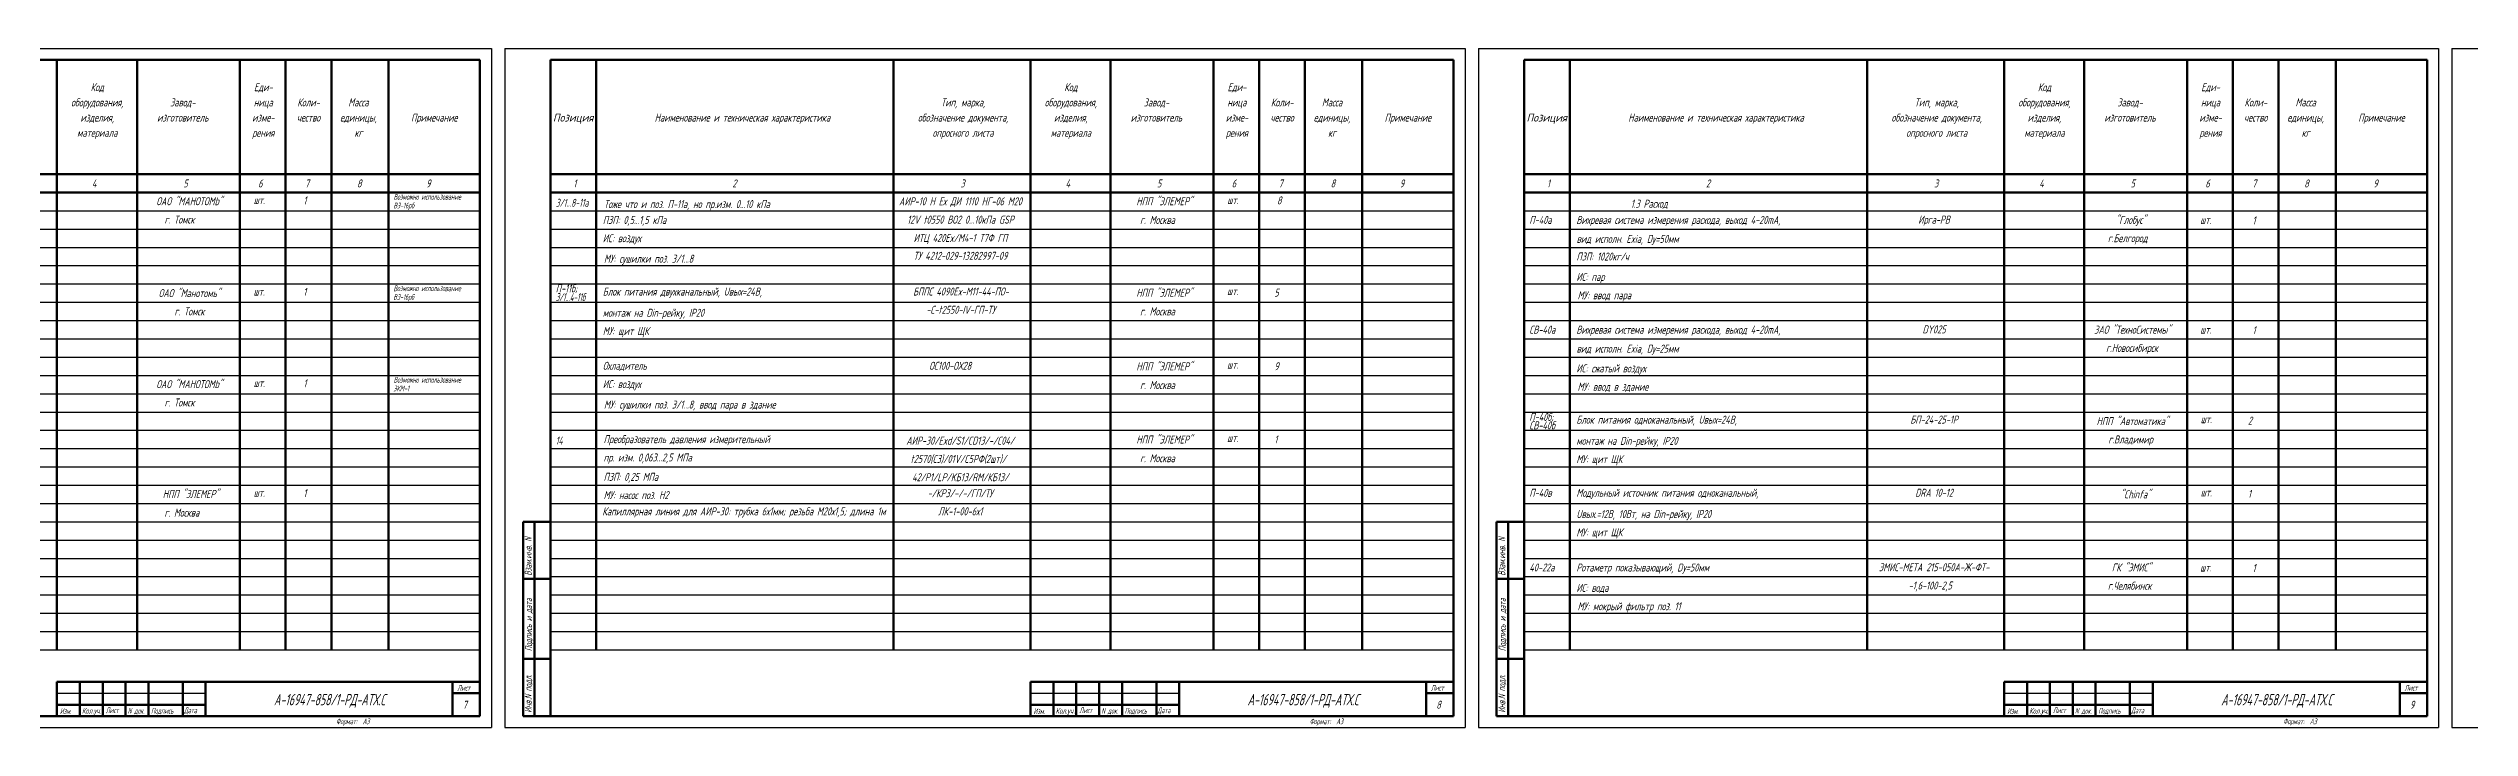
# Model space of a CAD drawing. Header units: millimetres. Extents: x -680 to 9204, y -4430 to 7779.
# Drawn here: x 2582 to 3641, y -3980 to -3683 of the extents above; entities that cross this region are included whole.
import ezdxf
from ezdxf.enums import TextEntityAlignment as Align

# ---------------------------------------------------------------- set-up
doc = ezdxf.new("R2010")
doc.units = ezdxf.units.MM
doc.layers.get('Defpoints').update_dxf_attribs({"color": 33})
doc.layers.add('Обводка', color=6, linetype='Continuous', lineweight=25)
doc.layers.add('Текст_КИП', color=2, linetype='Continuous', lineweight=25)
doc.styles.add('Simplex', font='simplex.shx', dxfattribs={"width": 0.7, "oblique": 15})

msp = doc.modelspace()

# ---------------------------------------------------------------- linework, layer by layer
at = {"lineweight": 60}
for p, q in [((2375.5, -3688.152), (2770.5, -3688.152)), ((2585.5, -3688.152), (2585.5, -3946.152)), ((2620.5, -3688.152), (2620.5, -3946.152)), ((2665.5, -3688.152), (2665.5, -3946.152)), ((2685.5, -3688.152), (2685.5, -3946.152)), ((2705.5, -3688.152), (2705.5, -3946.152)), ((2730.5, -3688.152), (2730.5, -3946.152)), ((2770.5, -3688.152), (2770.5, -3975.152)), ((2801.331, -3975.152), (2801.331, -3688.152)), ((2801.331, -3688.152), (3196.331, -3688.152)), ((2821.331, -3688.152), (2821.331, -3946.152)), ((2951.331, -3688.152), (2951.331, -3946.152)), ((3011.331, -3688.152), (3011.331, -3946.152)), ((3046.331, -3688.152), (3046.331, -3946.152)), ((3091.331, -3688.152), (3091.331, -3946.152)), ((3111.331, -3688.152), (3111.331, -3946.152)), ((3131.331, -3688.152), (3131.331, -3946.152)), ((3156.331, -3688.152), (3156.331, -3946.152)), ((3196.331, -3688.152), (3196.331, -3975.152)), ((3227.163, -3975.152), (3227.163, -3688.152)), ((3227.163, -3688.152), (3622.163, -3688.152)), ((3247.163, -3688.152), (3247.163, -3946.152)), ((3377.163, -3688.152), (3377.163, -3946.152)), ((3437.163, -3688.152), (3437.163, -3946.152)), ((3472.163, -3688.152), (3472.163, -3946.152)), ((3517.163, -3688.152), (3517.163, -3946.152)), ((3537.163, -3688.152), (3537.163, -3946.152)), ((3557.163, -3688.152), (3557.163, -3946.152)), ((3582.163, -3688.152), (3582.163, -3946.152)), ((3622.163, -3688.152), (3622.163, -3975.152)), ((2375.5, -3738.152), (2770.5, -3738.152)), ((2375.5, -3746.152), (2770.5, -3746.152)), ((2801.331, -3738.152), (3196.331, -3738.152)), ((2801.331, -3746.152), (3196.331, -3746.152)), ((3227.163, -3738.152), (3622.163, -3738.152)), ((3227.163, -3746.152), (3622.163, -3746.152)), ((2789.331, -3975.152), (2789.331, -3890.152)), ((2789.331, -3890.152), (2801.331, -3890.152)), ((2794.331, -3975.152), (2794.331, -3890.152)), ((3215.163, -3975.152), (3215.163, -3890.152)), ((3215.163, -3890.152), (3227.163, -3890.152)), ((3220.163, -3975.152), (3220.163, -3890.152)), ((2801.331, -3915.152), (2789.331, -3915.152)), ((3227.163, -3915.152), (3215.163, -3915.152)), ((2801.331, -3950.152), (2789.331, -3950.152)), ((3227.163, -3950.152), (3215.163, -3950.152)), ((2770.5, -3975.152), (2375.5, -3975.152)), ((2801.331, -3975.152), (2789.331, -3975.152)), ((3196.331, -3975.152), (2801.331, -3975.152)), ((3227.163, -3975.152), (3215.163, -3975.152)), ((3622.163, -3975.152), (3227.163, -3975.152))]:
    msp.add_line(p, q, dxfattribs=at)
at = {"lineweight": 50}
for p, q in [((2770.5, -3960.152), (2585.5, -3960.152)), ((2585.5, -3960.152), (2585.5, -3975.152)), ((2595.5, -3975.152), (2595.5, -3960.152)), ((2605.5, -3975.152), (2605.5, -3960.152)), ((2615.5, -3975.152), (2615.5, -3960.152)), ((2625.5, -3975.152), (2625.5, -3960.152)), ((2640.5, -3975.152), (2640.5, -3960.152)), ((2650.5, -3975.152), (2650.5, -3960.152)), ((2758.5, -3975.152), (2758.5, -3960.152)), ((3196.331, -3960.152), (3011.331, -3960.152)), ((3011.331, -3960.152), (3011.331, -3975.152)), ((3021.331, -3975.152), (3021.331, -3960.152)), ((3031.331, -3975.152), (3031.331, -3960.152)), ((3041.331, -3975.152), (3041.331, -3960.152)), ((3051.331, -3975.152), (3051.331, -3960.152)), ((3066.331, -3975.152), (3066.331, -3960.152)), ((3076.331, -3975.152), (3076.331, -3960.152)), ((3184.331, -3975.152), (3184.331, -3960.152)), ((3622.163, -3960.152), (3437.163, -3960.152)), ((3437.163, -3960.152), (3437.163, -3975.152)), ((3447.163, -3975.152), (3447.163, -3960.152)), ((3457.163, -3975.152), (3457.163, -3960.152)), ((3467.163, -3975.152), (3467.163, -3960.152)), ((3477.163, -3975.152), (3477.163, -3960.152)), ((3492.163, -3975.152), (3492.163, -3960.152)), ((3502.163, -3975.152), (3502.163, -3960.152)), ((3610.163, -3975.152), (3610.163, -3960.152)), ((2585.5, -3970.152), (2650.5, -3970.152)), ((2758.5, -3965.152), (2770.5, -3965.152)), ((3011.331, -3970.152), (3076.331, -3970.152)), ((3184.331, -3965.152), (3196.331, -3965.152)), ((3437.163, -3970.152), (3502.163, -3970.152)), ((3610.163, -3965.152), (3622.163, -3965.152))]:
    msp.add_line(p, q, dxfattribs=at)
at = {"lineweight": -3}
for p, q in [((2585.5, -3965.152), (2650.5, -3965.152)), ((3011.331, -3965.152), (3076.331, -3965.152)), ((3437.163, -3965.152), (3502.163, -3965.152))]:
    msp.add_line(p, q, dxfattribs=at)
at = {"layer": 'Defpoints'}
for p, q in [((2355.5, -3683.152), (2775.5, -3683.152)), ((2775.5, -3683.152), (2775.5, -3980.152)), ((2781.331, -3683.152), (3201.331, -3683.152)), ((2781.331, -3683.152), (2781.331, -3980.124)), ((3201.331, -3683.152), (3201.331, -3980.152)), ((3207.163, -3683.152), (3627.163, -3683.152)), ((3207.163, -3683.152), (3207.163, -3980.124)), ((3627.163, -3683.152), (3627.163, -3980.152)), ((3632.994, -3683.152), (4052.994, -3683.152)), ((3632.994, -3683.152), (3632.994, -3980.124)), ((2355.5, -3980.124), (2775.5, -3980.152)), ((2781.331, -3980.124), (3201.331, -3980.152)), ((3207.163, -3980.124), (3627.163, -3980.152)), ((3632.994, -3980.124), (4052.994, -3980.152))]:
    msp.add_line(p, q, dxfattribs=at)
at = {"layer": 'Обводка', "color": 155}
for p, q in [((2375.5, -3754.152), (2770.5, -3754.152)), ((2801.331, -3754.152), (3196.331, -3754.152)), ((3227.163, -3754.152), (3622.163, -3754.152)), ((2375.5, -3762.152), (2770.5, -3762.152)), ((2801.331, -3762.152), (3196.331, -3762.152)), ((3227.163, -3762.152), (3622.163, -3762.152)), ((2375.5, -3770.152), (2770.5, -3770.152)), ((2375.5, -3778.152), (2770.5, -3778.152)), ((2801.331, -3770.152), (3196.331, -3770.152)), ((2801.331, -3778.152), (3196.331, -3778.152)), ((3227.163, -3770.152), (3622.163, -3770.152)), ((3227.163, -3778.152), (3622.163, -3778.152)), ((2375.5, -3786.152), (2770.5, -3786.152)), ((2801.331, -3786.152), (3196.331, -3786.152)), ((3227.163, -3786.152), (3622.163, -3786.152)), ((2375.5, -3794.152), (2770.5, -3794.152)), ((2801.331, -3794.152), (3196.331, -3794.152)), ((3227.163, -3794.152), (3622.163, -3794.152)), ((2375.5, -3802.152), (2770.5, -3802.152)), ((2375.5, -3810.152), (2770.5, -3810.152)), ((2801.331, -3802.152), (3196.331, -3802.152)), ((2801.331, -3810.152), (3196.331, -3810.152)), ((3227.163, -3802.152), (3622.163, -3802.152)), ((3227.163, -3810.152), (3622.163, -3810.152)), ((2375.5, -3818.152), (2770.5, -3818.152)), ((2801.331, -3818.152), (3196.331, -3818.152)), ((3227.163, -3818.152), (3622.163, -3818.152)), ((2375.5, -3826.152), (2770.5, -3826.152)), ((2801.331, -3826.152), (3196.331, -3826.152)), ((3227.163, -3826.152), (3622.163, -3826.152)), ((2375.5, -3834.152), (2770.5, -3834.152)), ((2375.5, -3842.152), (2770.5, -3842.152)), ((2801.331, -3834.152), (3196.331, -3834.152)), ((2801.331, -3842.152), (3196.331, -3842.152)), ((3227.163, -3834.152), (3622.163, -3834.152)), ((3227.163, -3842.152), (3622.163, -3842.152)), ((2375.5, -3850.152), (2770.5, -3850.152)), ((2801.331, -3850.152), (3196.331, -3850.152)), ((3227.163, -3850.152), (3622.163, -3850.152)), ((2375.5, -3858.152), (2770.5, -3858.152)), ((2801.331, -3858.152), (3196.331, -3858.152)), ((3227.163, -3858.152), (3622.163, -3858.152)), ((2375.5, -3866.152), (2770.5, -3866.152)), ((2375.5, -3874.152), (2770.5, -3874.152)), ((2801.331, -3866.152), (3196.331, -3866.152)), ((2801.331, -3874.152), (3196.331, -3874.152)), ((3227.163, -3866.152), (3622.163, -3866.152)), ((3227.163, -3874.152), (3622.163, -3874.152)), ((2375.5, -3882.152), (2770.5, -3882.152)), ((2801.331, -3882.152), (3196.331, -3882.152)), ((3227.163, -3882.152), (3622.163, -3882.152)), ((2375.5, -3890.152), (2770.5, -3890.152)), ((2801.331, -3890.152), (3196.331, -3890.152)), ((3227.163, -3890.152), (3622.163, -3890.152)), ((2375.5, -3898.152), (2770.5, -3898.152)), ((2375.5, -3906.152), (2770.5, -3906.152)), ((2801.331, -3898.152), (3196.331, -3898.152)), ((2801.331, -3906.152), (3196.331, -3906.152)), ((3227.163, -3898.152), (3622.163, -3898.152)), ((3227.163, -3906.152), (3622.163, -3906.152)), ((2375.5, -3914.152), (2770.5, -3914.152)), ((2801.331, -3914.152), (3196.331, -3914.152)), ((3227.163, -3914.152), (3622.163, -3914.152)), ((2375.5, -3922.152), (2770.5, -3922.152)), ((2801.331, -3922.152), (3196.331, -3922.152)), ((3227.163, -3922.152), (3622.163, -3922.152)), ((2375.5, -3930.152), (2770.5, -3930.152)), ((2375.5, -3938.152), (2770.5, -3938.152)), ((2801.331, -3930.152), (3196.331, -3930.152)), ((2801.331, -3938.152), (3196.331, -3938.152)), ((3227.163, -3930.152), (3622.163, -3930.152)), ((3227.163, -3938.152), (3622.163, -3938.152)), ((2375.5, -3946.152), (2770.5, -3946.152)), ((2375.5, -3946.152), (2770.5, -3946.152)), ((2801.331, -3946.152), (3196.331, -3946.152)), ((2801.331, -3946.152), (3196.331, -3946.152)), ((3227.163, -3946.152), (3622.163, -3946.152)), ((3227.163, -3946.152), (3622.163, -3946.152))]:
    msp.add_line(p, q, dxfattribs=at)

# ---------------------------------------------------------------- texts
at = {"color": 1, "style": 'Simplex', "oblique": 15, "width": 0.6}
for s, p in [('Ирга-РВ', (3406.478, -3759.773)), ('DY025', (3406.478, -3807.773)), ('ЭМИС-МЕТА 215-050А-Ж-ФТ-', (3406.478, -3911.773)), ('-1,6-100-2,5  ', (3406.478, -3919.773))]:
    msp.add_text(s, height=3.5, dxfattribs=at).set_placement(p, align=Align.CENTER)
at = {"layer": 'Текст_КИП', "style": 'Simplex', "oblique": 15, "width": 0.6}
for s, p in [('оборудования,', (2603.101, -3708.502)), ('Код', (2603.101, -3701.852)), ('Завод-', (2640.5, -3708.502)), ('ница', (2675.718, -3708.502)), ('Еди-', (2675.718, -3701.852)), ('Коли-', (2695.5, -3708.502)), ('Масса', (2717.336, -3708.502)), ('Тип, марка,', (2981.803, -3708.502)), ('оборудования,', (3028.932, -3708.502)), ('Код', (3028.932, -3701.852)), ('Завод-', (3066.331, -3708.502)), ('ница', (3101.549, -3708.502)), ('Еди-', (3101.549, -3701.852)), ('Коли-', (3121.331, -3708.502)), ('Масса', (3143.167, -3708.502)), ('Тип, марка,', (3407.634, -3708.502)), ('оборудования,', (3454.763, -3708.502)), ('Код', (3454.763, -3701.852)), ('Завод-', (3492.163, -3708.502)), ('ница', (3527.381, -3708.502)), ('Еди-', (3527.381, -3701.852)), ('Коли-', (3547.163, -3708.502)), ('Масса', (3568.998, -3708.502)), ('изделия,', (2603.101, -3715.152)), ('изготовитель', (2640.5, -3715.152)), ('изме-', (2675.718, -3715.152)), ('чество', (2695.5, -3715.152)), ('единицы,', (2717.336, -3715.152)), ('Примечание', (2750.5, -3715.152)), ('Наименование и техническая характеристика', (2885.278, -3715.152)), ('обозначение документа,', (2981.803, -3715.152)), ('изделия,', (3028.932, -3715.152)), ('изготовитель', (3066.331, -3715.152)), ('изме-', (3101.549, -3715.152)), ('чество', (3121.331, -3715.152)), ('единицы,', (3143.167, -3715.152)), ('Примечание', (3176.331, -3715.152)), ('Наименование и техническая характеристика', (3311.109, -3715.152)), ('обозначение документа,', (3407.634, -3715.152)), ('изделия,', (3454.763, -3715.152)), ('изготовитель', (3492.163, -3715.152)), ('изме-', (3527.381, -3715.152)), ('чество', (3547.163, -3715.152)), ('единицы,', (3568.998, -3715.152)), ('Примечание', (3602.163, -3715.152)), ('материала', (2603.101, -3721.802)), ('рения', (2675.718, -3721.802)), ('кг', (2717.336, -3721.802)), ('опросного листа', (2981.803, -3721.802)), ('материала', (3028.932, -3721.802)), ('рения', (3101.549, -3721.802)), ('кг', (3143.167, -3721.802)), ('опросного листа', (3407.634, -3721.802)), ('материала', (3454.763, -3721.802)), ('рения', (3527.381, -3721.802)), ('кг', (3568.998, -3721.802))]:
    msp.add_text(s, height=3.5, dxfattribs=at).set_placement(p, align=Align.CENTER)
at = {"layer": 'Текст_КИП', "style": 'Simplex', "oblique": 15, "width": 0.822902}
for p, p2 in [((2802.419, -3715.152), (2820.111, -3715.152)), ((3228.25, -3715.152), (3245.942, -3715.152))]:
    msp.add_text('Позиция', height=3.5, dxfattribs=at).set_placement(p, p2, align=Align.FIT)
at = {"layer": 'Текст_КИП', "style": 'Simplex', "oblique": 15}
for s, height, width, p in [('4', 3.5, 0.6, (2600.769, -3743.948)), ('5', 3.5, 0.6, (2640.742, -3743.948)), ('6', 3.5, 0.6, (2673.476, -3743.948)), ('7', 3.5, 0.6, (2693.935, -3743.948)), ('8', 3.5, 0.6, (2716.729, -3743.948)), ('9', 3.5, 0.6, (2746.944, -3743.948)), ('1', 3.5, 0.6, (2811.311, -3743.948)), ('2', 3.5, 0.6, (2880.871, -3743.948)), ('3', 3.5, 0.6, (2980.647, -3743.948)), ('4', 3.5, 0.6, (3026.6, -3743.948)), ('5', 3.5, 0.6, (3066.573, -3743.948)), ('6', 3.5, 0.6, (3099.307, -3743.948)), ('7', 3.5, 0.6, (3119.766, -3743.948)), ('8', 3.5, 0.6, (3142.56, -3743.948)), ('9', 3.5, 0.6, (3172.776, -3743.948)), ('1', 3.5, 0.6, (3237.143, -3743.948)), ('2', 3.5, 0.6, (3306.702, -3743.948)), ('3', 3.5, 0.6, (3406.478, -3743.948)), ('4', 3.5, 0.6, (3452.431, -3743.948)), ('5', 3.5, 0.6, (3492.405, -3743.948)), ('6', 3.5, 0.6, (3525.139, -3743.948)), ('7', 3.5, 0.6, (3545.597, -3743.948)), ('8', 3.5, 0.6, (3568.391, -3743.948)), ('9', 3.5, 0.6, (3598.607, -3743.948)), ('3/1...8-11а', 3.5, 0.55, (2803.617, -3752.423)), ('ПЗП: 0,5...1,5 кПа', 3.5, 0.6, (2824.23, -3759.906)), ('Тоже что и поз. П-11а, но пр.изм. 0...10 кПа', 3.5, 0.6, (2824.723, -3752.963)), ('П-40а', 3.5, 0.6, (3229.448, -3759.896)), ('1.3 Расход', 3.5, 0.6, (3273.809, -3752.814)), ('ИС: воздух', 3.5, 0.6, (2824.203, -3767.906)), ('МУ: сушилки поз. 3/1...8', 3.5, 0.6, (2824.723, -3776.853)), ('ПЗП: 1020кг/ч', 3.5, 0.6, (3250.061, -3775.906)), ('3/1...4-11б', 3.5, 0.5, (2803.617, -3793.662)), ('П-11б;', 3.5, 0.6, (2803.617, -3789.83)), ('Блок питания двухканальный, Uвых=24В,', 3.5, 0.6, (2824.203, -3791.252)), (' шт.   ', 3.5, 0.6, (3095.588, -3791.043)), ('5', 3.5, 0.6, (3117.927, -3791.686)), ('ИС: пар', 3.5, 0.6, (3250.034, -3784.822)), ('МУ: ввод пара', 3.5, 0.6, (3250.554, -3792.853)), ('монтаж на Din-рейку, IP20', 3.5, 0.6, (2824.203, -3800.509)), ('МУ: щит ЩК', 3.5, 0.6, (2824.203, -3808.509)), ('СВ-40а', 3.5, 0.6, (3229.448, -3807.896)), ('Охладитель', 3.5, 0.6, (2824.23, -3823.696)), ('ОС100-ОХ28', 3.5, 0.6, (2966.978, -3823.696)), (' шт.   ', 3.5, 0.6, (3095.588, -3823.252)), ('9', 3.5, 0.6, (3117.927, -3823.895)), ('ИС: сжатый воздух', 3.5, 0.6, (3250.034, -3824.822)), ('ИС: воздух', 3.5, 0.6, (2824.203, -3831.696)), ('МУ: ввод в здание', 3.5, 0.6, (3250.554, -3832.853)), ('МУ: сушилки поз. 3/1...8, ввод пара в здание', 3.5, 0.6, (2824.723, -3840.644)), ('П-40б;', 3.5, 0.6, (3229.448, -3846.04)), ('Блок питания одноканальный, Uвых=24В,', 3.5, 0.6, (3250.034, -3847.252)), ('14', 3.5, 0.55, (2803.617, -3856.423)), ('Преобразователь давления измерительный', 3.5, 0.6, (2824.565, -3855.786)), (' шт.   ', 3.5, 0.6, (3095.588, -3855.252)), ('1', 3.5, 0.6, (3117.927, -3855.895)), ('СВ-40б', 3.5, 0.6, (3229.448, -3849.727)), ('монтаж на Din-рейку, IP20', 3.5, 0.6, (3250.034, -3856.509)), (' шт.   ', 3.5, 0.6, (3521.419, -3847.043)), ('2', 3.5, 0.6, (3543.758, -3847.686)), ('пр. изм. 0,063...2,5 МПа', 3.5, 0.6, (2824.565, -3863.786)), ('МУ: щит ЩК', 3.5, 0.6, (3250.034, -3864.509)), ('ПЗП: 0,25 МПа', 3.5, 0.6, (2824.565, -3872.269)), ('П-40в', 3.5, 0.6, (3229.448, -3879.252)), ('Модульный источник питания одноканальный,', 3.5, 0.6, (3250.034, -3879.252)), ('Капиллярная линия для АИР-30: трубка 6х1мм; резьба М20х1,5; длина 1м', 3.5, 0.6, (2824, -3887.345)), ('МУ: насос поз. Н2', 3.5, 0.6, (2824.565, -3880.251)), ('Uвых.=12В, 10Вт, на Din-рейку, IP20', 3.5, 0.6, (3250.034, -3888.509)), (' шт.   ', 3.5, 0.6, (3521.419, -3879.043)), ('1', 3.5, 0.6, (3543.758, -3879.686)), ('МУ: щит ЩК', 3.5, 0.6, (3250.034, -3896.509)), ('40-22a', 3.5, 0.6, (3229.448, -3911.896)), ('ИС: вода', 3.5, 0.6, (3250.034, -3920.822)), ('МУ: мокрый фильтр поз. 11', 3.5, 0.6, (3250.554, -3928.853)), ('А-16947-858/1-РД-АТХ.С', 5, 0.6, (2680.369, -3970.428)), ('А-16947-858/1-РД-АТХ.С', 5, 0.6, (3106.2, -3970.428)), ('А-16947-858/1-РД-АТХ.С', 5, 0.6, (3532.031, -3970.428))]:
    msp.add_text(s, height=height, dxfattribs=dict(at, width=width)).set_placement(p)
at = {"layer": 'Текст_КИП', "color": 3, "style": 'Simplex', "oblique": 15, "width": 0.6}
for s, p in [('ОАО "МАНОТОМЬ"', (2628.963, -3751.734)), ('НПП "ЭЛЕМЕР"', (3057.582, -3751.734)), ('г. Томск', (2632.525, -3759.734)), ('г. Москва', (3059.215, -3759.906)), ('Вихревая система измерения расхода, выход 4-20mA,', (3250.034, -3759.906)), ('"Глобус"', (3485.934, -3759.891)), ('вид исполн. Exia, Dу=50мм', (3250.131, -3768.184)), ('г.Белгород', (3482.482, -3767.891)), ('НПП "ЭЛЕМЕР"', (3057.582, -3791.734)), ('г. Москва', (3059.215, -3799.906)), ('Вихревая система измерения расхода, выход 4-20mA,', (3250.034, -3807.906)), ('ЗАО "ТехноСистемы"', (3476.514, -3807.891)), ('НПП "ЭЛЕМЕР"', (3057.582, -3823.943)), ('вид исполн. Exia, Dу=25мм', (3250.131, -3816.184)), ('г.Новосибирск', (3481.717, -3815.891)), ('ОАО "МАНОТОМЬ"', (2628.963, -3831.734)), ('г. Москва', (3059.215, -3832.115)), ('г. Томск', (2632.525, -3839.734)), ('НПП "Автоматика"', (3477.561, -3847.891)), ('НПП "ЭЛЕМЕР"', (3057.582, -3855.943)), ('г.Владимир', (3482.713, -3855.891)), ('г. Москва', (3059.215, -3864.115)), ('НПП "ЭЛЕМЕР"', (2631.751, -3879.734)), ('"Chinfa"', (3488.07, -3879.891)), ('г. Москва', (2632.499, -3887.906)), ('Ротаметр показывающий, Dу=50мм', (3250.034, -3911.906)), ('г.Челябинск', (3482.496, -3919.891)), ('ГК "ЭМИС"', (3484.213, -3911.891))]:
    msp.add_text(s, height=3.5, dxfattribs=at).set_placement(p)
at = {"layer": 'Текст_КИП', "lineweight": -3, "style": 'Simplex', "oblique": 15, "width": 0.6}
for s, height, p in [('1', 3.5, (2693.258, -3751.369)), ('8', 3.5, (3119.089, -3751.369)), ('шт.', 3.5, (2671.507, -3751.24)), ('шт.', 3.5, (3097.339, -3751.24)), ('шт.', 3.5, (3522.853, -3759.917)), ('1', 3.5, (3545.757, -3760.11)), ('шт.', 3.5, (2671.455, -3791.241)), ('1', 3.5, (2693.206, -3791.37)), ('шт.', 3.5, (3522.853, -3807.917)), ('1', 3.5, (3545.757, -3808.11)), ('шт.', 3.5, (2671.507, -3831.24)), ('1', 3.5, (2693.258, -3831.369)), ('шт.', 3.5, (2671.507, -3879.24)), ('1', 3.5, (2693.258, -3879.369)), ('шт.', 3.5, (3522.853, -3911.917)), ('1', 3.5, (3545.757, -3912.11)), ('Лист', 2.5, (2760.582, -3964.036)), ('7', 3.5, (2762.941, -3971.921)), ('Лист', 2.5, (3186.413, -3964.036)), ('8', 3.5, (3188.772, -3971.921)), ('Лист', 2.5, (3612.244, -3964.036)), ('9', 3.5, (3614.603, -3971.921)), ('Изм.', 2.5, (2586.779, -3974.223)), ('Лист', 2.5, (2606.798, -3973.859)), ('N док.', 2.5, (2616.444, -3974.041)), ('Подпись', 2.5, (2626.635, -3974.041)), ('Дата', 2.5, (2641.013, -3973.859)), ('Формат:  А3', 2.5, (2707.543, -3978.68)), ('Изм.', 2.5, (3012.61, -3974.223)), ('Лист', 2.5, (3032.629, -3973.859)), ('N док.', 2.5, (3042.275, -3974.041)), ('Подпись', 2.5, (3052.466, -3974.041)), ('Дата', 2.5, (3066.844, -3973.859)), ('Формат:  А3', 2.5, (3133.374, -3978.68)), ('Изм.', 2.5, (3438.441, -3974.223)), ('Лист', 2.5, (3458.46, -3973.859)), ('N док.', 2.5, (3468.106, -3974.041)), ('Подпись', 2.5, (3478.297, -3974.041)), ('Дата', 2.5, (3492.675, -3973.859)), ('Формат:  А3', 2.5, (3559.206, -3978.68))]:
    msp.add_text(s, height=height, dxfattribs=at).set_placement(p)
at = {"layer": 'Текст_КИП', "linetype": 'Continuous', "lineweight": -3, "style": 'Simplex', "oblique": 15, "width": 0.6}
for s, p in [('Возможно использование', (2732.719, -3749.308)), ('ВЭ-16рб', (2732.65, -3753.103)), ('ВЭ-16рб', (2732.598, -3793.104)), ('Возможно использование', (2732.667, -3789.309)), ('ЭКМ-1', (2732.65, -3833.103)), ('Возможно использование', (2732.719, -3829.308))]:
    msp.add_text(s, height=2.5, dxfattribs=at).set_placement(p)
at = {"layer": 'Текст_КИП', "color": 3, "style": 'Simplex', "oblique": 15}
for s, width, p in [('АИР-10 H Ех ДИ 1110 НГ-06 М20', 0.6, (2980.647, -3751.773)), ('12V t0550 ВО2 0...10кПа GSP', 0.6, (2980.647, -3759.773)), ('ИТЦ 420Ex/M4-1 Т7Ф ГП', 0.6, (2980.647, -3767.773)), ('ТУ 4212-029-13282997-09', 0.6, (2980.647, -3775.589)), ('ОАО "Манотомь"', 0.6, (2643.441, -3791.907)), ('БППС 4090Ex-M11-44-ПО-', 0.7, (2980.841, -3791.209)), ('г. Томск', 0.6, (2643.441, -3799.907)), ('-С-t2550-IV-ГП-ТУ', 0.7, (2980.841, -3799.209)), ('БП-24-25-1Р', 0.6, (3406.478, -3847.209)), ('АИР-30/Exd/S1/CD13/-/С04/', 0.6, (2980.562, -3856.422)), ('t2570(С3)/01V/C5РФ(2шт)/ ', 0.6, (2980.562, -3864.422)), ('42/P1/LP/KБ13/RM/КБ13/', 0.6, (2980.562, -3872.422)), ('DRA 10-12', 0.6, (3406.478, -3879.209)), ('-/КР3/-/-/ГП/ТУ', 0.6, (2980.562, -3879.422)), ('ЛК-1-00-6х1', 0.6, (2980.562, -3887.345))]:
    msp.add_text(s, height=3.5, dxfattribs=dict(at, width=width)).set_placement(p, align=Align.CENTER)
at = {"layer": 'Текст_КИП', "style": 'Simplex', "oblique": 15, "width": 0.6}
for s, p in [('Взам.инв. N', (2793.094, -3913.785)), ('Взам.инв. N', (3218.925, -3913.785)), ('Подпись и дата', (2793.304, -3946.781)), ('Подпись и дата', (3219.135, -3946.781)), ('Инв.N подл.', (2793.094, -3973.681)), ('Инв.N подл.', (3218.925, -3973.681))]:
    msp.add_text(s, height=3, rotation=90, dxfattribs=at).set_placement(p)
at = {"layer": 'Текст_КИП', "lineweight": -3, "style": 'Simplex', "oblique": 15, "width": 0.696257}
for p, p2 in [((2596.424, -3974.041), (2604.796, -3974.041)), ((3022.256, -3974.041), (3030.627, -3974.041)), ((3448.087, -3974.041), (3456.458, -3974.041))]:
    msp.add_text('Кол.уч.', height=2.5, dxfattribs=at).set_placement(p, p2, align=Align.FIT)

doc.saveas('drawing.dxf')
